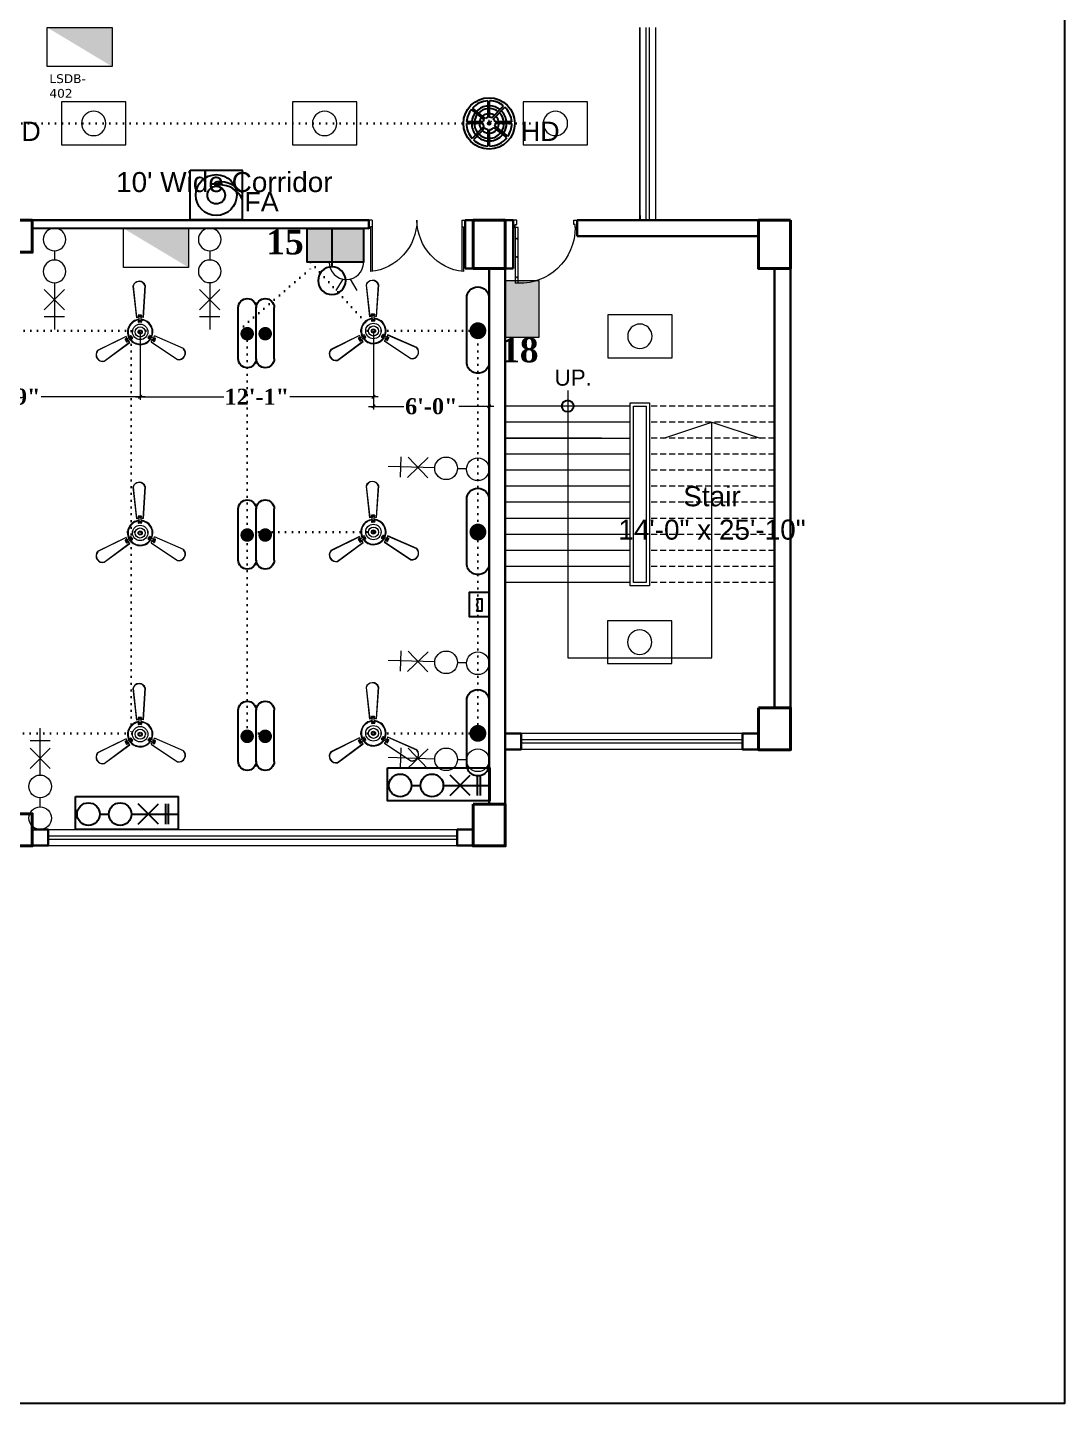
# Model space of a CAD drawing. Header units: inches. Extents: x -12 to 20935469, y -1604 to 24729220.
# Drawn here: x 20825591 to 20826238, y 24653673 to 24654530 of the extents above; entities that cross this region are included whole.
import ezdxf

# ---------------------------------------------------------------- set-up
doc = ezdxf.new("R2010")
doc.units = ezdxf.units.IN
doc.header["$LTSCALE"] = 0.03
doc.header["$MEASUREMENT"] = 0
doc.header["$PDMODE"] = 32
doc.header["$PDSIZE"] = 15
for name, pattern in [('ACAD_ISO02W100', [15, 12, -3]), ('DASHED2', [0.375, 0.25, -0.125]), ('DOT', [0.25, 0, -0.25])]:
    doc.linetypes.add(name, pattern=pattern)
for name, color, linetype, lineweight in [('0-elect.fixture-3 fan', 200, 'Continuous', 20), ('2', 7, 'Continuous', 9), ('CL BOX', 90, 'ACAD_ISO02W100', 0), ('column', 1, 'Continuous', 40), ('Dimiention', 75, 'Continuous', 18), ('Door', 7, 'Continuous', 18), ('DOUBLE LIGHT', 210, 'Continuous', 0), ('E-CF', 4, 'Continuous', 30), ('Gas', 21, 'Continuous', 5), ('line', 7, 'Continuous', 9), ('Main Wall', 7, 'Continuous', 30), ('RAIL', 23, 'Continuous', 13), ('STAIR', 46, 'Continuous', 15), ('TU TEXT', 251, 'Continuous', 13), ('wind.', 150, 'Continuous', 20)]:
    doc.layers.add(name, color=color, linetype=linetype, lineweight=lineweight)
for name, color, linetype in [('ac 3p', 112, 'Continuous'), ('BL TEXT', 7, 'Continuous'), ('DIM TEXT 2025', 7, 'Continuous'), ('ELECTRICAL FITTINGS', 130, 'Continuous'), ('fire alarm', 10, 'Continuous'), ('FUR', 251, 'Continuous'), ('H', 154, 'Continuous'), ('heat detactor', 8, 'Continuous'), ('QP TEX', 7, 'Continuous'), ('SB TEXT', 215, 'DOT'), ('TEXT', 7, 'Continuous'), ('w', 188, 'DOT')]:
    doc.layers.add(name, color=color, linetype=linetype)
doc.styles.add('2', font='swisscl.ttf')
doc.styles.add('RomanS', font='arial.ttf', dxfattribs={"height": 12})
doc.styles.get("Standard").update_dxf_attribs({"font": 'timesbd.ttf'})
doc.dimstyles.new('Standard 8', dxfattribs={"dimtxt": 7, "dimasz": 2, "dimexe": 2, "dimexo": 2, "dimgap": 2, "dimtad": 0, "dimdec": 0, "dimzin": 3, "dimdsep": 46, "dimlunit": 4, "dimtxsty": 'Standard', "dimblk": 'OBLIQUE', "dimcen": 3, "dimdle": 3, "dimclrd": 256, "dimclre": 256, "dimclrt": 256, "dimadec": 0, "dimazin": 0, "dimtfac": 1, "dimtdec": 0, "dimtix": 1, "dimtofl": 0, "dimtmove": 0, "dimatfit": 0, "dimldrblk": 'OBLIQUE', "dimfxl": 1, "dimtolj": 1, "dimtzin": 0, "dimlwd": -1, "dimlwe": -1, "dimarcsym": 0})

# ---------------------------------------------------------------- blocks, each defined once
blk = doc.blocks.new('A$C36295410')
at = {"layer": 'Door'}
for p, q in [((1, 4), (1, 32)), ((2, 0), (2, 31.98)), ((58, 0), (58, 31.98)), ((59, 4), (59, 32)), ((1, 5), (0, 5)), ((2, 4), (1, 4)), ((58, 4), (59, 4)), ((59, 5), (60, 5)), ((2, 0), (0, 0)), ((58, 0), (60, 0))]:
    blk.add_line(p, q, dxfattribs=at)
for centre, start, end in [((-2.53, -0.34), 0.59063, 83.77826), ((62.53, -0.34), 96.22174, 179.40937)]:
    blk.add_arc(centre, 32.53, start, end, dxfattribs=at)
blk = doc.blocks.new('Door_45')
at = {"layer": 'Door'}
for p, q in [((1.5, 4.97), (1.5, 43.97)), ((1.5, 40.03), (2.25, 40.03)), ((2.25, 40.03), (2.25, 39.53)), ((2.25, 39.53), (2.75, 39.53)), ((2.75, 39.53), (2.75, 40.03)), ((2.75, 40.03), (3.5, 40.03)), ((3.5, 44.03), (3.5, 4.97)), ((1.5, 25.77), (2.25, 25.77)), ((2.25, 25.77), (2.25, 25.27)), ((2.25, 25.27), (2.75, 25.27)), ((2.75, 25.77), (3.5, 25.77)), ((2.75, 25.27), (2.75, 25.77)), ((1.5, 12.57), (2.25, 12.57)), ((2.25, 12.57), (2.25, 13.07)), ((2.25, 13.07), (2.75, 13.07)), ((2.75, 13.07), (2.75, 12.57)), ((2.75, 12.57), (3.5, 12.57)), ((0, -0.03), (0, 4.97)), ((0, 4.97), (1.5, 4.97)), ((3.5, 4.97), (1.5, 4.97)), ((1.5, 4.97), (1.5, 2.97)), ((1.5, 2.97), (2.5, 2.97)), ((2.5, 2.97), (2.5, -0.03)), ((42.5, 3), (42.5, -0.03)), ((43.5, 3), (42.5, 3)), ((45, 5), (43.5, 5)), ((43.5, 5), (43.5, 3)), ((45, -0.03), (45, 5)), ((2.5, -0.03), (0, -0.03)), ((42.5, -0.03), (45, -0.03))]:
    blk.add_line(p, q, dxfattribs=at)
blk.add_arc((4.66, 5.26), 38.84, 359.62325, 94.66847, dxfattribs=at)
blk = doc.blocks.new('GGGFGFG')
at = {"layer": 'line', "color": 4, "ltscale": 50}
for p, q in [((7356688.2, 3293208.1), (7357003, 3293208.1)), ((7356688.2, 3292998.4), (7356688.2, 3293208.1)), ((7357003, 3293208.1), (7357003, 3292998.4)), ((7357003, 3292998.4), (7356688.2, 3292998.4))]:
    blk.add_line(p, q, dxfattribs=at)
blk.add_circle((7356845.6, 3293103.2), 59.6, dxfattribs=at)
blk = doc.blocks.new('_Oblique')
at = {"color": 0, "linetype": 'ByBlock', "lineweight": -2}
blk.add_line((-0.5, -0.5), (0.5, 0.5), dxfattribs=at)
blk = doc.blocks.new('*D140')
at = {"layer": 'Defpoints', "color": 0, "transparency": 16777216}
for p in [(20825661.74, 24654340.5), (20825807.21, 24654341.09), (20825807.21, 24654300.11)]:
    blk.add_point(p, dxfattribs=at)
at = {"layer": 'DIM TEXT 2025', "lineweight": 0, "transparency": 16777216}
for p, q in [((20825661.74, 24654340.5), (20825661.74, 24654298.11)), ((20825807.21, 24654341.09), (20825807.21, 24654298.11)), ((20825658.74, 24654300.11), (20825713.9, 24654300.11)), ((20825810.21, 24654300.11), (20825755.05, 24654300.11))]:
    blk.add_line(p, q, dxfattribs=at)
at = {"layer": 'DIM TEXT 2025', "lineweight": 0, "transparency": 16777216, "xscale": 2, "yscale": 2, "zscale": 2, "rotation": 180}
blk.add_blockref('_Oblique', (20825661.74, 24654300.11), dxfattribs=at)
at = {"layer": 'DIM TEXT 2025', "lineweight": 0, "transparency": 16777216, "xscale": 2, "yscale": 2, "zscale": 2}
blk.add_blockref('_Oblique', (20825807.21, 24654300.11), dxfattribs=at)
at = {"layer": 'DIM TEXT 2025', "lineweight": 0, "transparency": 16777216, "insert": (20825734.47, 24654300.11), "char_height": 10, "attachment_point": 5}
blk.add_mtext('\\A1;12\'-1"', dxfattribs=at)
blk = doc.blocks.new('*D141')
at = {"layer": 'Defpoints', "color": 0, "transparency": 16777216}
for p in [(20825497.01, 24654340.5), (20825661.74, 24654340.5), (20825497.01, 24654300.11)]:
    blk.add_point(p, dxfattribs=at)
at = {"layer": 'DIM TEXT 2025', "lineweight": 0, "transparency": 16777216}
for p, q in [((20825497.01, 24654340.5), (20825497.01, 24654298.11)), ((20825661.74, 24654340.5), (20825661.74, 24654298.11)), ((20825494.01, 24654300.11), (20825558.79, 24654300.11)), ((20825664.74, 24654300.11), (20825599.95, 24654300.11))]:
    blk.add_line(p, q, dxfattribs=at)
at = {"layer": 'DIM TEXT 2025', "lineweight": 0, "transparency": 16777216, "xscale": 2, "yscale": 2, "zscale": 2, "rotation": 180}
blk.add_blockref('_Oblique', (20825497.01, 24654300.11), dxfattribs=at)
at = {"layer": 'DIM TEXT 2025', "lineweight": 0, "transparency": 16777216, "xscale": 2, "yscale": 2, "zscale": 2}
blk.add_blockref('_Oblique', (20825661.74, 24654300.11), dxfattribs=at)
at = {"layer": 'DIM TEXT 2025', "lineweight": 0, "transparency": 16777216, "insert": (20825579.37, 24654300.11), "char_height": 10, "attachment_point": 5}
blk.add_mtext('\\A1;13\'-9"', dxfattribs=at)
blk = doc.blocks.new('*D144')
at = {"layer": 'Defpoints', "color": 0, "transparency": 16777216}
for p in [(20825807.21, 24654341.09), (20825879.37, 24654343.51), (20825879.37, 24654294.12)]:
    blk.add_point(p, dxfattribs=at)
at = {"layer": 'DIM TEXT 2025', "lineweight": 0, "transparency": 16777216}
for p, q in [((20825807.21, 24654341.09), (20825807.21, 24654292.12)), ((20825879.37, 24654343.51), (20825879.37, 24654292.12)), ((20825804.21, 24654294.12), (20825826.2, 24654294.12)), ((20825882.37, 24654294.12), (20825860.38, 24654294.12))]:
    blk.add_line(p, q, dxfattribs=at)
at = {"layer": 'DIM TEXT 2025', "lineweight": 0, "transparency": 16777216, "xscale": 2, "yscale": 2, "zscale": 2, "rotation": 180}
blk.add_blockref('_Oblique', (20825807.21, 24654294.12), dxfattribs=at)
at = {"layer": 'DIM TEXT 2025', "lineweight": 0, "transparency": 16777216, "xscale": 2, "yscale": 2, "zscale": 2}
blk.add_blockref('_Oblique', (20825879.37, 24654294.12), dxfattribs=at)
at = {"layer": 'DIM TEXT 2025', "lineweight": 0, "transparency": 16777216, "insert": (20825843.29, 24654294.12), "char_height": 10, "attachment_point": 5}
blk.add_mtext('\\A1;6\'-0"', dxfattribs=at)
blk = doc.blocks.new('gy')
at = {"layer": 'Dimiention', "color": 18, "ltscale": 50, "true_color": 0x000000}
for p, q in [((3543686.26, 5183217.13), (3543686.26, 5183211.14)), ((3543688.4, 5183217.13), (3543694.39, 5183211.14)), ((3543694.39, 5183217.13), (3543688.4, 5183211.14)), ((3543696.38, 5183214.14), (3543682.58, 5183214.14)), ((3543705.77, 5183214.14), (3543703.06, 5183214.14))]:
    blk.add_line(p, q, dxfattribs=at)
for centre in [(3543699.72, 5183214.14), (3543709.11, 5183214.14)]:
    blk.add_circle(centre, 3.34, dxfattribs=at)
blk = doc.blocks.new('E-CF')
at = {"layer": '0-elect.fixture-3 fan', "color": 230, "linetype": 'ByBlock', "lineweight": 13, "ltscale": 5}
for p, q in [((-1.45, 6.53), (-2.38, 20.87)), ((-1.35, 6.55), (-2.29, 20.85)), ((3.24, 20.73), (1.65, 6.48)), ((3.34, 20.73), (1.74, 6.45)), ((-19.63, -7.46), (-6.46, -1.71)), ((-19.57, -7.54), (-6.43, -1.8)), ((-4.99, -4.44), (-16.92, -12.4)), ((-4.93, -4.51), (-16.88, -12.49)), ((16.28, -13.26), (4.71, -4.73)), ((16.32, -13.17), (4.78, -4.66)), ((6.34, -2.1), (19.2, -8.44)), ((6.37, -2.01), (19.25, -8.36))]:
    blk.add_line(p, q, dxfattribs=at)
at = {"layer": '0-elect.fixture-3 fan', "color": 232, "linetype": 'ByBlock', "lineweight": 13, "ltscale": 5}
for p, q in [((-0.33, 6.68), (-0.62, 7.28)), ((-0.29, 7.46), (-0.15, 7.2)), ((-0.02, 6.87), (0.23, 7.01)), ((0.48, 7.43), (0.62, 7.18)), ((0.63, 6.66), (0.96, 7.25)), ((-0.35, 5.43), (-0.66, 4.81)), ((-0.35, 4.97), (-0.22, 4.72)), ((0.04, 5.2), (0.29, 5.33)), ((0.42, 4.9), (0.56, 4.65)), ((0.6, 5.41), (0.87, 4.78)), ((-6.08, -2.77), (-6.75, -2.79)), ((-6.68, -3.29), (-6.53, -3.05)), ((-6.31, -3.97), (-6.16, -3.73)), ((-5.94, -3.44), (-6.18, -3.29)), ((-5.62, -3.61), (-6, -4.17)), ((-4.99, -2.18), (-4.57, -1.62)), ((-4.52, -2.55), (-4.76, -2.41)), ((-4.53, -3.01), (-3.84, -2.97)), ((-4.46, -2.08), (-4.31, -1.83)), ((-4.13, -2.78), (-3.98, -2.54)), ((4.38, -3.22), (3.69, -3.14)), ((4.03, -2.81), (3.74, -2.8)), ((4.47, -2.17), (4.18, -2.17)), ((4.47, -2.63), (4.47, -2.91)), ((4.87, -2.41), (4.49, -1.83)), ((5.44, -3.87), (5.79, -4.45)), ((6.19, -4.13), (5.9, -4.12)), ((5.94, -3.05), (6.61, -3.1)), ((5.95, -3.42), (5.94, -3.7)), ((6.6, -3.47), (6.31, -3.46))]:
    blk.add_line(p, q, dxfattribs=at)
at = {"layer": '0-elect.fixture-3 fan', "color": 5, "lineweight": 13}
blk.add_line((0, 0), (0, 0), dxfattribs=at)
at = {"layer": '0-elect.fixture-3 fan', "color": 230, "linetype": 'ByBlock', "lineweight": 13, "ltscale": 5, "extrusion": (0, 0, -1)}
for centre, major_axis, start_param, end_param in [((0.46, 19.91), (-2.12, 2.12), 5.823867, 8.359631), ((0.46, 19.91), (-2.05, 2.05), 5.830329, 8.353169), ((0, 0), (4.72, 4.72), -1.003222, -0.833722), ((0, 0), (4.72, 4.72), -0.690743, -0.521244), ((0, 0), (-4.05, 4.05), 5.068563, 7.021343), ((0, 0), (-3.85, 3.85), 5.085186, 7.003917), ((0, 0), (-4.05, 4.05), 0.879773, 2.832553), ((0, 0), (-3.85, 3.85), 0.896396, 2.815126), ((0, 0), (-4.72, 4.72), 5.068843, 5.238343), ((0, 0), (4.72, 4.72), 3.185569, 3.355068), ((0, 0), (4.05, 4.05), 1.403372, 3.356151), ((0, 0), (-3.85, 3.85), 2.990791, 4.909522), ((0, 0), (4.72, 4.72), 1.403652, 1.573151), ((0, 0), (-4.72, 4.72), 2.66197, 2.831469), ((-17.47, -9.55), (-2.12, 2.12), 3.729471, 6.265236), ((-17.47, -9.55), (-2.05, 2.05), 3.735934, 6.258773), ((17, -10.35), (-2.12, 2.12), 1.635076, 4.170841), ((17, -10.35), (2.05, 2.05), 0.070743, 2.593582)]:
    blk.add_ellipse(centre, major_axis=major_axis, ratio=1, start_param=start_param, end_param=end_param, dxfattribs=at)
at = {"layer": '0-elect.fixture-3 fan', "color": 232, "linetype": 'ByBlock', "lineweight": 13, "ltscale": 5, "extrusion": (0, 0, -1)}
for centre, major_axis, start_param, end_param in [((-0.41, 7.39), (-0.169, 0.169), 5.038692, 7.013305), ((0, 0), (5.4, 5.4), -0.840677, -0.683789), ((-0.22, 7.33), (0.101, 0.101), 3.926991, 10.210176), ((-2.18, 6.1), (-1.37, 1.37), 2.052913, 2.705807), ((0.11, 6.94), (0.101, 0.101), 3.926991, 10.210176), ((0.55, 7.31), (0.101, 0.101), 3.926991, 10.210176), ((2.58, 5.99), (1.46, 1.46), 3.643048, 4.257264), ((0.75, 7.36), (-0.169, 0.169), 0.887007, 2.86162), ((-0.44, 4.71), (0.169, 0.169), 2.26283, 4.381754), ((-0.28, 4.84), (0.101, 0.101), 3.926991, 10.210176), ((0, 0), (3.17, 3.17), -0.878763, -0.645703), ((0.17, 5.27), (0.101, 0.101), 3.926991, 10.210176), ((0.49, 4.78), (0.101, 0.101), 3.926991, 10.210176), ((0.66, 4.68), (0.169, 0.169), 0.376965, 2.49589), ((-6.75, -3.02), (0.169, 0.169), 3.505001, 5.479614), ((0, 0), (-5.4, 5.4), 4.91891, 5.075797), ((-6.6, -3.17), (0.101, 0.101), 3.926991, 10.210176), ((-6.19, -4.04), (0.169, 0.169), 1.373501, 3.348114), ((-6.24, -3.85), (0.101, 0.101), 3.926991, 10.210176), ((-6.06, -3.36), (0.101, 0.101), 3.926991, 10.210176), ((-6.47, -0.75), (1.46, 1.46), 1.548653, 2.162869), ((-4.19, -4.93), (-1.37, 1.37), 6.241703, 6.894597), ((-4.64, -2.48), (-0.101, 0.101), 5.497787, 11.780972), ((-4.38, -1.76), (-0.169, 0.169), 6.136552, 8.255476), ((-4.38, -1.96), (-0.101, 0.101), 5.497787, 11.780972), ((-4.05, -2.66), (0.101, 0.101), 3.926991, 10.210176), ((0, 0), (-3.17, 3.17), 4.880824, 5.113884), ((-3.86, -2.73), (0.169, 0.169), 0.168435, 2.287359), ((3.72, -2.9), (0.169, 0.169), 2.471361, 4.590285), ((0, 0), (-3.17, 3.17), 2.786429, 3.019489), ((3.89, -2.81), (0.101, 0.101), 3.926991, 10.210176), ((4.29, -1.97), (-0.169, 0.169), 5.928021, 8.046946), ((4.33, -2.17), (0.101, 0.101), 3.926991, 10.210176), ((4.47, -2.77), (0.101, 0.101), 3.926991, 10.210176), ((3.89, -5.22), (-1.46, 1.46), 1.025054, 1.63927), ((6.36, -1.16), (1.37, 1.37), 2.576511, 3.229406), ((6, -4.32), (-0.169, 0.169), 2.981402, 4.956015), ((5.95, -3.56), (-0.101, 0.101), 5.497787, 11.780972), ((6.05, -4.13), (0.101, 0.101), 3.926991, 10.210176), ((0, 0), (-5.4, 5.4), 2.824515, 2.981402), ((6.45, -3.47), (-0.101, 0.101), 5.497787, 11.780972), ((6.6, -3.33), (-0.169, 0.169), 0.849902, 2.824515)]:
    blk.add_ellipse(centre, major_axis=major_axis, ratio=1, start_param=start_param, end_param=end_param, dxfattribs=at)
at = {"layer": '0-elect.fixture-3 fan', "linetype": 'ByBlock', "lineweight": 13, "ltscale": 5, "extrusion": (0, 0, -1)}
blk.add_ellipse((0.01, 0.03), major_axis=(-2.47, 2.47), ratio=1, start_param=5.497787, end_param=11.780972, dxfattribs=at)
at = {"layer": '0-elect.fixture-3 fan', "color": 200, "linetype": 'ByBlock', "lineweight": 13, "ltscale": 5, "extrusion": (0, 0, -1)}
blk.add_ellipse((0, 0), major_axis=(-1.61, 1.61), ratio=1, start_param=5.497787, end_param=11.780972, dxfattribs=at)
at = {"layer": '0-elect.fixture-3 fan', "color": 190, "linetype": 'ByBlock', "lineweight": 13, "ltscale": 5, "extrusion": (0, 0, -1)}
for major_axis, start_param, end_param in [((0.666, 0.666), 3.926991, 10.210176), ((-0.461, 0.461), 5.497787, 11.780972)]:
    blk.add_ellipse((0, 0), major_axis=major_axis, ratio=1, start_param=start_param, end_param=end_param, dxfattribs=at)
blk = doc.blocks.new('FDDF')
at = {"layer": 'line', "color": 6, "linetype": 'Continuous', "lineweight": 25, "ltscale": 50}
for p, q in [((7351582.6, 3307777.3), (7351582.6, 3307351.8)), ((7351732.3, 3307777.3), (7351732.3, 3307351.8))]:
    blk.add_line(p, q, dxfattribs=at)
at = {"layer": 'line', "color": 6, "linetype": 'Continuous', "lineweight": 40, "ltscale": 50, "const_width": 56.1}
blk.add_lwpolyline([(7351657.4, 3307596.9, 1), (7351657.4, 3307540.8, 1)], format="xyb", close=True, dxfattribs=at)
at = {"layer": 'line', "color": 6, "linetype": 'Continuous', "lineweight": 25, "ltscale": 50}
for centre, start, end in [((7351657.4, 3307777.3), 0, 180), ((7351657.4, 3307351.8), 180, 0)]:
    blk.add_arc(centre, 74.8, start, end, dxfattribs=at)
blk = doc.blocks.new('GGGGTG')
at = {"layer": 'line', "color": 5, "lineweight": -3, "xscale": -0.05365266185709679, "yscale": 0.05365266185709679, "zscale": 0.05365266185709679, "rotation": 270}
for p in [(11622999.06, 1222003.23), (11622999.06, 1221995.2)]:
    blk.add_blockref('FDDF', p, dxfattribs=at)
blk = doc.blocks.new('bulb')
at = {"layer": 'line', "color": 4, "lineweight": 25, "ltscale": 50}
for p, q in [((20823168.7, 24658803.9), (20823168.7, 24658777.6)), ((20823168.7, 24658790.8), (20823209.9, 24658790.8))]:
    blk.add_line(p, q, dxfattribs=at)
blk.add_circle((20823224.6, 24658790.8), 14.7, dxfattribs=at)
blk = doc.blocks.new('fgftrfteter')
at = {"layer": 'Dimiention', "color": 4, "ltscale": 50}
for p, q in [((4580895, 2288123), (4580808, 2288269)), ((4580989, 2288123), (4581076, 2288269)), ((4580720, 2287906), (4581164, 2287906))]:
    blk.add_line(p, q, dxfattribs=at)
blk.add_arc((4580942, 2287906), 222, 0, 180, dxfattribs=at)
blk = doc.blocks.new('2PIN')
at = {"layer": 'H', "true_color": 0x000000, "transparency": 33554567}
h = blk.add_hatch(color=18, dxfattribs=at)
h.dxf.hatch_style = 1
h.paths.add_polyline_path([(20823027, 24658981.2), (20822972.3, 24658981.2), (20822972.3, 24658948.3), (20823027, 24658948.3)])
blk.add_lwpolyline([(20822972.3, 24658981.2), (20823027, 24658981.2), (20823027, 24658948.3), (20822972.3, 24658948.3)], close=True)
at = {"layer": '2', "color": 6, "lineweight": 25, "transparency": 33554648, "xscale": 0.07559514081214198, "yscale": 0.07559514081214198, "zscale": 0.07559514081214198}
blk.add_blockref('fgftrfteter', (20476692.1, 24486026.6), dxfattribs=at)
blk = doc.blocks.new('U7TYT')
at = {"layer": 'Dimiention', "ltscale": 50, "transparency": 33554590}
h = blk.add_hatch(color=253, dxfattribs=at)
h.dxf.hatch_style = 1
h.paths.add_polyline_path([(7347319.5, 3290479.6), (7346977, 3290273.9), (7347319.5, 3290273.9)])
at = {"layer": 'Dimiention', "color": 4, "ltscale": 50}
blk.add_lwpolyline([(7347319.5, 3290273.9), (7347319.5, 3290479.6), (7346977, 3290479.6), (7346977, 3290273.9)], close=True, dxfattribs=at)
blk = doc.blocks.new('ethernet port')
at = {"layer": 'ELECTRICAL FITTINGS'}
blk.add_lwpolyline([(-5056.1, -4355.3), (-4966.7, -4355.3), (-4966.7, -4426.7), (-5056.1, -4426.7)], close=True, dxfattribs=at)
blk.add_lwpolyline([(-5032, -4401.1), (-5032, -4381.4), (-4986.9, -4381.4), (-4986.9, -4401.1)], dxfattribs=at)
for centre in [(-5020.7, -4410.9), (-4998.2, -4410.9)]:
    blk.add_arc(centre, 15, 41.1385, 138.8615, dxfattribs=at)
blk = doc.blocks.new('JUJUJUKIII')
at = {"layer": 'H', "ltscale": 50, "true_color": 0x999999, "transparency": 33554556}
h = blk.add_hatch(color=253, dxfattribs=at)
h.dxf.hatch_style = 1
h.paths.add_polyline_path([(7363219.9, 3291034.2), (7363425.7, 3291034.2), (7363425.7, 3291376.7), (7363219.9, 3291376.7)])
at = {"layer": 'Dimiention', "color": 4, "ltscale": 50}
blk.add_lwpolyline([(7363219.9, 3291034.2), (7363425.7, 3291034.2), (7363425.7, 3291376.7), (7363219.9, 3291376.7)], close=True, dxfattribs=at)
blk = doc.blocks.new('ac 3p')
at = {"layer": 'ac 3p', "ltscale": 50}
for p, q in [((20827075.99, 24655115.55), (20827063.34, 24655128.19)), ((20827063.34, 24655115.55), (20827075.99, 24655128.19)), ((20827080.5, 24655115.55), (20827080.5, 24655128.19)), ((20827082.29, 24655115.55), (20827082.29, 24655128.19)), ((20827039.31, 24655121.87), (20827045.02, 24655121.87)), ((20827059.14, 24655121.87), (20827088.28, 24655121.87))]:
    blk.add_line(p, q, dxfattribs=at)
at = {"layer": 'ac 3p'}
blk.add_lwpolyline([(20827024.29, 24655132.76), (20827088.25, 24655132.76), (20827088.25, 24655112.25), (20827024.29, 24655112.25)], close=True, dxfattribs=at)
at = {"layer": 'ac 3p', "ltscale": 50}
for centre in [(20827032.25, 24655121.87), (20827052.08, 24655121.87)]:
    blk.add_circle(centre, 7.06, dxfattribs=at)
blk = doc.blocks.new('fire alrm')
at = {"layer": 'fire alarm'}
blk.add_lwpolyline([(20824372.37, 24663295.02), (20824404.8, 24663295.02), (20824404.8, 24663264.04), (20824372.37, 24663264.04)], close=True, dxfattribs=at)
at = {"layer": 'fire alarm', "ltscale": 50}
for centre, radius in [((20824388.59, 24663279.53), 12.75), ((20824388.58, 24663279.53), 5.49)]:
    blk.add_circle(centre, radius, dxfattribs=at)
at = {"layer": 'fire alarm'}
blk.add_circle((20824389.11, 24663286.53), 1.46, dxfattribs=at)
for centre, radius, start, end in [((20824390.38, 24663269.56), 18.31, 38.0837, 92.10277), ((20824390.4, 24663269.89), 16.11, 26.61592, 89.70005)]:
    blk.add_arc(centre, radius, start, end, dxfattribs=at)
at = {"insert": (20824406.14, 24663281.42), "char_height": 12, "attachment_point": 1, "style": 'RomanS'}
blk.add_mtext_dynamic_manual_height_columns('FA', width=21.6697, gutter_width=60, heights=[0], dxfattribs=at)
blk = doc.blocks.new('heat detaCTOR')
for p, q in [((20826804.72, 24664323.99), (20826796.69, 24664330.35)), ((20826805.53, 24664324.77), (20826797.4, 24664331.19)), ((20826806.99, 24664335.71), (20826806.99, 24664325.41)), ((20826808.1, 24664325.48), (20826808.1, 24664335.73)), ((20826809.56, 24664325.06), (20826816.75, 24664332.51)), ((20826810.46, 24664324.4), (20826817.58, 24664331.78)), ((20826803.91, 24664321.62), (20826793.66, 24664321.62)), ((20826804.07, 24664322.73), (20826793.7, 24664322.73)), ((20826819.48, 24664313.72), (20826811.36, 24664320.16)), ((20826821.85, 24664322.73), (20826811.48, 24664322.73)), ((20826821.9, 24664321.62), (20826811.65, 24664321.62)), ((20826804.41, 24664319.72), (20826797.2, 24664312.27)), ((20826805.09, 24664318.84), (20826797.97, 24664311.46)), ((20826806.99, 24664317.83), (20826806.99, 24664307.52)), ((20826808.1, 24664307.5), (20826808.1, 24664317.77)), ((20826818.83, 24664312.83), (20826810.79, 24664319.19))]:
    blk.add_line(p, q)
at = {"layer": 'heat detactor'}
for radius in [16.02, 0.961]:
    blk.add_circle((20826807.78, 24664321.62), radius, dxfattribs=at)
at = {"layer": 'heat detactor', "ltscale": 50}
for radius, start, end in [(14.12, 141.78747, 175.47949), (14.12, 93.18051, 137.28954), (9.26, 95.40816, 134.24025), (14.12, 50.52278, 88.68504), (9.26, 53.66859, 87.7533), (14.12, 4.52051, 46.02441), (14.12, 179.97791, 221.50422), (9.26, 180, 218.35841), (9.26, 141.90716, 172.33086), (6.08, 180, 215.54423), (6.08, 142.0004, 169.51141), (6.08, 97.38665, 131.51755), (3.87, 180, 209.44306), (3.87, 142.20041, 163.36573), (3.87, 101.66393, 125.58928), (1.65, 78.65512, 101.31836), (6.08, 56.48277, 86.93464), (3.87, 62.6166, 85.17626), (1.65, 42.04035, 45.94363), (3.87, 16.63427, 45.98363), (3.87, 337.71284, 0), (6.08, 10.48859, 45.9945), (6.08, 331.78457, 0), (9.26, 7.66914, 45.99957), (9.26, 329.06186, 0), (14.12, 326.01258, 0.02209), (9.26, 226.02742, 264.59184), (6.08, 226.03249, 262.61335), (3.87, 226.04337, 258.33607), (3.87, 274.82374, 321.10171), (6.08, 273.06536, 321.30172), (14.12, 271.31496, 321.51464), (9.26, 272.2467, 321.39496), (14.12, 226.00259, 266.81949)]:
    blk.add_arc((20826807.78, 24664321.62), radius, start, end, dxfattribs=at)
at = {"layer": 'heat detactor'}
for start, end in [(94.58991, 135.36381), (52.50765, 88.09257), (6.50605, 46.00168), (180, 219.51935), (141.8685, 173.49395), (327.93831, 0), (226.02532, 265.41009), (271.90743, 321.43362)]:
    blk.add_arc((20826807.78, 24664321.62), 10.91, start, end, dxfattribs=at)
at = {"insert": (20826827.55, 24664322.73), "char_height": 12, "attachment_point": 1, "style": 'RomanS'}
blk.add_mtext_dynamic_manual_height_columns('HD', width=23.193, gutter_width=60, heights=[0], dxfattribs=at)

msp = doc.modelspace()

# ---------------------------------------------------------------- linework, layer by layer
msp.add_line((20825973.37, 24654413.06), (20825973.37, 24654410.09))
msp.add_circle((20825928.37, 24654294.3), 3.61)
at = {"layer": 'column', "lineweight": 40, "ltscale": 20}
for points in [[(20825564.37, 24654410.15), (20825564.37, 24654390.15), (20825594.37, 24654390.15), (20825594.37, 24654410.15)], [(20825889.37, 24654410.14), (20825869.37, 24654410.14), (20825869.37, 24654380.14), (20825889.37, 24654380.14)], [(20826067.34, 24654410.12), (20826047.34, 24654410.12), (20826047.34, 24654380.12), (20826067.34, 24654380.12)], [(20826047.34, 24654106.11), (20826067.34, 24654106.11), (20826067.34, 24654080.11), (20826047.34, 24654080.11)], [(20825869.37, 24654046.14), (20825889.37, 24654046.14), (20825889.37, 24654020.14), (20825869.37, 24654020.14)], [(20825564.37, 24654040.15), (20825564.37, 24654020.15), (20825594.37, 24654020.15), (20825594.37, 24654040.15)]]:
    msp.add_lwpolyline(points, close=True, dxfattribs=at)
at = {"layer": 'Defpoints'}
msp.add_lwpolyline([(20823799.35, 24655131.07), (20826238.21, 24655131.07), (20826238.21, 24653672.54), (20823799.35, 24653672.54)], close=True, dxfattribs=at)
at = {"layer": 'Gas', "color": 0, "lineweight": 5}
for points in [[(20825967.35, 24654296.3), (20825979.35, 24654296.3), (20825979.35, 24654182.3), (20825967.35, 24654182.3)], [(20825969.35, 24654294.3), (20825977.35, 24654294.3), (20825977.35, 24654184.3), (20825969.35, 24654184.3)]]:
    msp.add_lwpolyline(points, close=True, dxfattribs=at)
at = {"layer": 'Main Wall', "lineweight": 30}
for p, q in [((20825594.37, 24654410.15), (20825804.37, 24654410.1)), ((20825594.37, 24654405.15), (20825804.37, 24654405.1)), ((20825804.37, 24654410.1), (20825804.37, 24654405.1)), ((20825864.37, 24654410.1), (20825869.37, 24654410.14)), ((20825864.37, 24654380.12), (20825864.37, 24654410.1)), ((20825879.37, 24654410.11), (20825889.37, 24654410.11)), ((20825894.37, 24654410.12), (20825889.37, 24654410.12)), ((20825894.37, 24654380.12), (20825894.37, 24654410.12)), ((20825934.37, 24654410.12), (20826047.34, 24654410.12)), ((20825934.37, 24654410.12), (20825934.37, 24654400.12)), ((20825934.37, 24654400.12), (20826047.34, 24654400.12)), ((20825869.37, 24654380.14), (20825864.37, 24654380.12)), ((20825879.37, 24654046.14), (20825879.37, 24654380.14)), ((20825889.37, 24654046.14), (20825889.37, 24654380.14)), ((20825889.37, 24654380.12), (20825894.37, 24654380.12)), ((20826057.34, 24654380.12), (20826057.34, 24654106.11)), ((20826067.34, 24654380.12), (20826067.34, 24654106.11)), ((20825899.37, 24654090.26), (20825899.37, 24654080.26))]:
    msp.add_line(p, q, dxfattribs=at)
for points in [[(20825899.37, 24654080.26), (20825889.37, 24654080.26), (20825889.37, 24654090.26), (20825899.37, 24654090.26)], [(20826047.32, 24654080.26), (20826037.32, 24654080.26), (20826037.32, 24654090.26), (20826047.32, 24654090.26)], [(20825594.35, 24654030.33), (20825604.35, 24654030.33), (20825604.35, 24654020.33), (20825594.35, 24654020.33)], [(20825869.35, 24654020.33), (20825859.35, 24654020.33), (20825859.35, 24654030.33), (20825869.35, 24654030.33)]]:
    msp.add_lwpolyline(points, dxfattribs=at)
at = {"layer": 'RAIL', "lineweight": 9}
for p, q in [((20825928.37, 24654304.03), (20825928.37, 24654137.3)), ((20825988.35, 24654274.3), (20826018.35, 24654284.3)), ((20826018.35, 24654137.3), (20826018.35, 24654284.3)), ((20826018.35, 24654284.3), (20826048.35, 24654274.3)), ((20825889.35, 24654274.3), (20825967.35, 24654274.3)), ((20825928.37, 24654137.3), (20826018.35, 24654137.3))]:
    msp.add_line(p, q, dxfattribs=at)
at = {"layer": 'STAIR', "color": 32, "lineweight": 5}
for p, q in [((20825967.35, 24654294.3), (20825889.35, 24654294.3)), ((20825967.35, 24654284.3), (20825889.35, 24654284.3)), ((20825949.35, 24654274.3), (20825889.35, 24654274.3)), ((20825967.35, 24654264.3), (20825889.35, 24654264.3)), ((20825967.35, 24654254.3), (20825889.35, 24654254.3)), ((20825967.35, 24654244.3), (20825889.35, 24654244.3)), ((20825967.35, 24654234.3), (20825889.35, 24654234.3)), ((20825967.35, 24654224.3), (20825889.35, 24654224.3)), ((20825967.35, 24654214.3), (20825889.35, 24654214.3)), ((20825967.35, 24654204.3), (20825889.35, 24654204.3)), ((20825967.35, 24654194.3), (20825889.35, 24654194.3)), ((20825967.35, 24654184.3), (20825889.35, 24654184.3))]:
    msp.add_line(p, q, dxfattribs=at)
at = {"layer": 'STAIR', "color": 32, "linetype": 'DASHED2', "lineweight": 5, "ltscale": 500}
for p, q in [((20826057.32, 24654294.3), (20825979.35, 24654294.3)), ((20826057.32, 24654284.3), (20825979.35, 24654284.3)), ((20826057.32, 24654274.3), (20825979.35, 24654274.3)), ((20826057.32, 24654264.3), (20825979.35, 24654264.3)), ((20826057.32, 24654254.3), (20825979.35, 24654254.3)), ((20826057.32, 24654244.3), (20825979.35, 24654244.3)), ((20826057.32, 24654234.3), (20825979.35, 24654234.3)), ((20826057.32, 24654224.3), (20825979.35, 24654224.3)), ((20826057.32, 24654214.3), (20825979.35, 24654214.3)), ((20826057.32, 24654204.3), (20825979.35, 24654204.3)), ((20826057.32, 24654194.3), (20825979.35, 24654194.3)), ((20826057.32, 24654184.3), (20825979.35, 24654184.3))]:
    msp.add_line(p, q, dxfattribs=at)
at = {"layer": 'w', "linetype": 'DOT', "lineweight": 30, "ltscale": 550, "transparency": 33554661}
for p, q in [((20825190.73, 24654470.48), (20825920.73, 24654470.48)), ((20825722.85, 24654341.26), (20825770.01, 24654381.67)), ((20825767.91, 24654383.96), (20825807.2, 24654341.09)), ((20825568.14, 24654341.26), (20825671.37, 24654341.26)), ((20825656.12, 24654340.91), (20825656.12, 24654090.12)), ((20825728.47, 24654339.22), (20825728.47, 24654088.43)), ((20825799.32, 24654341.26), (20825872.36, 24654341.26)), ((20825872.37, 24654341.07), (20825872.37, 24654090.27)), ((20825653.86, 24654215.75), (20825671.39, 24654215.75)), ((20825722.85, 24654215.75), (20825815.11, 24654215.76)), ((20825865.35, 24654215.76), (20825872.36, 24654215.76)), ((20825559.35, 24654090.28), (20825671.39, 24654090.28)), ((20825722.85, 24654090.28), (20825745.31, 24654090.28)), ((20825799.31, 24654090.28), (20825872.36, 24654090.28))]:
    msp.add_line(p, q, dxfattribs=at)
at = {"layer": 'wind.', "lineweight": 5}
for p, q in [((20825973.35, 24654530.33), (20825973.37, 24654413.06)), ((20825973.37, 24654410.09), (20825973.37, 24654530.27)), ((20825977.37, 24654410.09), (20825977.37, 24654530.27)), ((20825979.37, 24654410.09), (20825979.37, 24654530.27)), ((20825983.37, 24654410.09), (20825983.37, 24654530.27)), ((20826037.32, 24654090.26), (20825899.37, 24654090.26)), ((20826037.32, 24654086.26), (20825899.37, 24654086.26)), ((20826037.32, 24654084.26), (20825899.37, 24654084.26)), ((20826037.32, 24654080.26), (20825899.37, 24654080.26)), ((20825604.35, 24654030.33), (20825859.35, 24654030.33)), ((20825604.35, 24654026.33), (20825859.35, 24654026.33)), ((20825604.35, 24654026.33), (20825859.35, 24654026.33)), ((20825604.35, 24654024.33), (20825859.35, 24654024.33)), ((20825604.35, 24654024.33), (20825859.35, 24654024.33)), ((20825604.35, 24654020.33), (20825859.35, 24654020.33))]:
    msp.add_line(p, q, dxfattribs=at)

# ---------------------------------------------------------------- block references
for name, p, xscale, yscale, zscale, rotation in [('2PIN', (34206611.12, 40515847.64), 0.6429687876420656, 0.6429687876420656, 0.6429687876420656, 180.0278607246424), ('bulb', (35215053.18, 36817448.03), -0.5837749611745894, 0.5837749611745885, 0.5837749611745884, 90.02786090433423)]:
    msp.add_blockref(name, p, dxfattribs=dict(xscale=xscale, yscale=yscale, zscale=zscale, rotation=rotation))
at = {"layer": 'BL TEXT', "xscale": 0.1718153874953252, "yscale": 0.1718153874953252, "zscale": 0.1718153874953252, "rotation": 269.999864243838}
msp.add_blockref('ethernet port', (20826627.67, 24653309.63), dxfattribs=at)
at = {"layer": 'CL BOX', "color": 5, "transparency": 33554457, "xscale": -0.127552882082143, "yscale": 0.127552882082143, "zscale": 0.127552882082143, "rotation": 359.9998993550784}
for p in [(21764018.85, 24234424.03), (21764162.85, 24234424.03), (21764306.85, 24234424.03)]:
    msp.add_blockref('GGGFGFG', p, dxfattribs=at)
at = {"layer": 'CL BOX', "color": 5, "xscale": -0.127552882082143, "yscale": 0.127552882082143, "zscale": 0.127552882082143, "rotation": 359.9998993550784}
for p in [(21764359.51, 24234291.38), (21764359.38, 24234100.69)]:
    msp.add_blockref('GGGFGFG', p, dxfattribs=at)
at = {"layer": 'Dimiention', "yscale": 2.112111447955701, "zscale": 2.112111447955701}
for p, xscale, rotation in [((9878179.14, 17169547.95), -2.112111447955701, 270.0007409126659), ((9878275.96, 17169547.99), -2.112111447955701, 270.0007409126659), ((13013789.36, 13937886.75), 2.112111447955701, 358.2684790912549), ((13013789.36, 13937765.81), 2.112111447955701, 358.2684790912549), ((9878073.44, 32138745.96), 2.112111447955701, 270), ((13013789.36, 13937705.34), 2.112111447955701, 358.2684790912549)]:
    msp.add_blockref('gy', p, dxfattribs=dict(at, xscale=xscale, rotation=rotation))
at = {"layer": 'Door', "color": 250, "ltscale": 20, "xscale": -0.8888888888759539, "yscale": 0.8888888888759539, "zscale": 0.8888888888759539, "rotation": 180}
msp.add_blockref('Door_45', (20825894.37, 24654410.09), dxfattribs=at)
at = {"layer": 'DOUBLE LIGHT', "xscale": 1.398727522837716, "yscale": 1.398727522837716, "zscale": 1.398727522837716, "rotation": 270}
for p in [(18564781.67, 41159966.11), (18564781.67, 41159840.6), (18564781.67, 41159715.12)]:
    msp.add_blockref('GGGGTG', p, dxfattribs=at)
at = {"layer": 'E-CF', "xscale": -1.378879578969062, "yscale": 1.378879578969062, "zscale": 1.378879578969062}
for p in [(20825661.74, 24654340.5), (20825807.21, 24654341.09), (20825661.74, 24654215.19), (20825807.21, 24654215.77), (20825807.21, 24654090.29), (20825661.74, 24654089.71)]:
    msp.add_blockref('E-CF', p, dxfattribs=at)
at = {"layer": 'FUR', "xscale": -1, "rotation": 180}
msp.add_blockref('A$C36295410', (20825804.37, 24654410.1), dxfattribs=at)
at = {"layer": 'heat detactor'}
for p in [(-1252.05, -9851.14), (-928.42, -9851.14)]:
    msp.add_blockref('heat detaCTOR', p, dxfattribs=at)
at = {"layer": 'line', "color": 5}
for name, p, xscale, yscale, zscale, rotation in [('U7TYT', (19954716.5, 25044570.07), -0.1185378862922786, 0.1185378862922786, 0.1185378862922786, 179.9988390966592), ('U7TYT', (19954764.01, 25044444.89), -0.1185378862922786, 0.1185378862922786, 0.1185378862922786, 179.9988390966592), ('FDDF', (20137046.57, 24964249.44), -0.09369666655797602, 0.09369666655797602, 0.09369666655797602, 179.9999999896241), ('FDDF', (20137046.57, 24964123.93), -0.09369666655797602, 0.09369666655797602, 0.09369666655797602, 179.9999999896241), ('FDDF', (20137046.57, 24963998.45), -0.09369666655797602, 0.09369666655797602, 0.09369666655797602, 179.9999999896241)]:
    msp.add_blockref(name, p, dxfattribs=dict(at, xscale=xscale, yscale=yscale, zscale=zscale, rotation=rotation))
at = {"layer": 'line', "color": 5, "xscale": 0.1026830631760966, "yscale": 0.1026830631760966, "zscale": 0.1026830631760966}
msp.add_blockref('JUJUJUKIII', (20069811.4, 24316403.73), dxfattribs=at)
at = {"layer": 'QP TEX'}
for name, p in [('fire alrm', (1320.57, -8853.72)), ('ac 3p', (-1208.38, -1064.03)), ('ac 3p', (-1402.83, -1081.92))]:
    msp.add_blockref(name, p, dxfattribs=at)

# ---------------------------------------------------------------- texts
at = {"layer": 'SB TEXT', "char_height": 15.435, "width": 227.4581, "attachment_point": 8, "rotation": 0}
for s, insert in [('15', (20825752.03, 24654388.64)), ('18  ', (20825898.51, 24654321.36))]:
    msp.add_mtext(s, dxfattribs=dict(at, insert=insert))
at = {"layer": 'TEXT', "color": 30, "lineweight": 5, "ltscale": 20, "attachment_point": 2, "style": '2'}
for s, width, gutter_width, insert, char_height in [("\\pxsm1,qc;{\\fArial|b0|i0|c0|p34;\\C0;10' Wide Corridor}", 227.8899, 0.75, (20825714.19, 24654440.19), 12.4758), ('{\\fArial|b0|i0|c0|p34;\\C0;UP.}', 104.7597, 0.5, (20825931.79, 24654317.04), 10), ('\\pxsm1;{\\fArial|b0|i0|c0|p34;\\C0;Stair\\P14\'-0" x 25\'-10"  }', 153.3051, 0.282, (20826018.35, 24654244.3), 12.4758)]:
    msp.add_mtext_dynamic_manual_height_columns(s, width=width, gutter_width=gutter_width, heights=[0], dxfattribs=dict(at, insert=insert, char_height=char_height))
at = {"layer": 'TU TEXT', "color": 5, "ltscale": 50, "insert": (20825605.12, 24654501.17), "char_height": 5, "attachment_point": 1}
msp.add_mtext_dynamic_manual_height_columns('{\\fVerdana|b0|i0|c0|p34;\\H1.1x;\\C256;LSDB-\\P402}', width=10.0383, gutter_width=0.0112, heights=[0], dxfattribs=at)

# ---------------------------------------------------------------- dimensions: what is measured, and where the dimension line sits
at = {"layer": 'DIM TEXT 2025', "lineweight": 0}
dim = msp.add_linear_dim(base=(20825497.01, 24654300.11), p1=(20825661.74, 24654340.5), p2=(20825497.01, 24654340.5), angle=180, dimstyle='Standard 8', override={"dimtxt": 10, "dimexo": 0, "dimlwd": 0, "dimlwe": 0}, dxfattribs=at)
dim.commit()
dim.dimension.update_dxf_attribs({"geometry": '*D141', "text_midpoint": (20825579.37, 24654300.11)})
for base, p1, p2, picture, middle in [((20825807.21, 24654300.11), (20825661.74, 24654340.5), (20825807.21, 24654341.09), '*D140', (20825734.47, 24654300.11)), ((20825879.37, 24654294.12), (20825807.21, 24654341.09), (20825879.37, 24654343.51), '*D144', (20825843.29, 24654294.12))]:
    dim = msp.add_linear_dim(base=base, p1=p1, p2=p2, dimstyle='Standard 8', override={"dimtxt": 10, "dimexo": 0, "dimlwd": 0, "dimlwe": 0}, dxfattribs=at)
    dim.commit()
    dim.dimension.update_dxf_attribs({"geometry": picture, "text_midpoint": middle})

doc.saveas('drawing.dxf')
